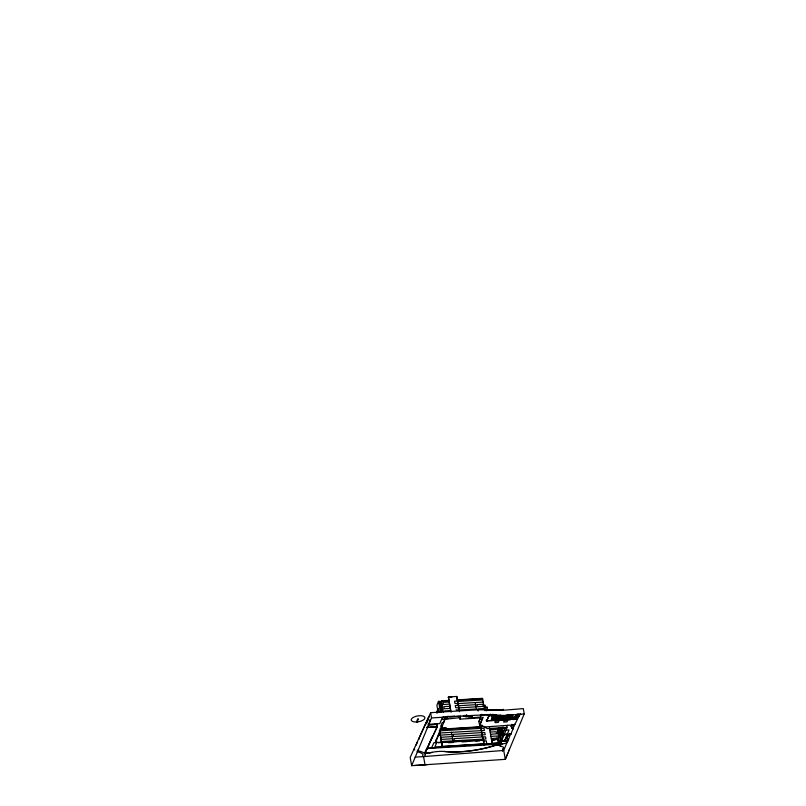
<?xml version="1.0" encoding="UTF-8"?>
<svg xmlns="http://www.w3.org/2000/svg" width="806" height="806" viewBox="0 0 806 806"><rect width="100%" height="100%" fill="white"/><g stroke="black" fill="none" stroke-linecap="round" stroke-linejoin="round"><path stroke-width="1.21" d="M417.155 742.366L417.155 742.346A26.296 10.327 -9.5 0 1 416.621 744.089M512.545 727.778L512.848 729.279L510.732 734.417L507.579 734.609L504.989 740.875L508.143 740.684L510.601 733.813L510.732 734.417M430.011 720.221L430.263 719.587L428.792 724.282L439.784 723.607L441.466 719.526L445.003 719.305L445.537 717.904M511.347 726.68L511.87 724.675L514.631 724.503L512.747 729.067L511.669 727.143M503.206 709.582L487.61 710.227M503.256 709.895L503.317 709.26M416.45 721.985L417.74 718.861L418.415 718.821L417.125 721.944M428.591 717.491L430.585 712.675L471.5 710.167A95.823 40.804 -10.1 0 1 487.136 709.844L505.634 710.096L523.296 708.595L524.232 713.864L505.302 759.343L411.665 765.68L410.194 757.459L428.55 717.28L418.596 739.213M426.485 722.881L429.276 716.111M426.434 723.828L428.218 719.496M441.013 710.157L442.162 707.376L442.544 709.512L441.386 712.292L439.431 701.291L438.494 701.341L436.892 705.24L438.091 711.97L439.018 711.91M436.55 712.534L438.293 708.414L438.676 710.549L438.091 711.97M439.965 704.283L441.376 700.847L448.771 700.394M436.61 712.857L437.96 709.582M440.016 704.605L441.436 701.17L448.821 700.716M437.285 713.048L438.192 710.862M440.247 705.885L441.396 703.104L441.779 705.24L440.63 708.021M426.374 749.127L424.712 753.157L425.356 754.587L424.53 756.502L415.12 757.136M444.58 710.912L450.574 710.549L448.408 696.968L456.79 696.455L459.511 711.738M431.996 736.966L427.22 748.532L500.264 744.059L507.155 727.395L487.358 728.604L481.978 725.612L479.651 725.753L478.895 721.471L480.316 718.035M436.288 726.559L437.245 724.251L427.805 724.826M442.333 718.257L443.441 716.987L441.819 719.506L442.595 717.854A8.967 3.818 -10.1 0 1 443.421 716.856M435.774 741.026L442.081 725.773L442.172 726.307L440.66 726.397L442.272 722.508L443.784 722.418M443.753 721.713L444.993 718.72L448.217 718.519M451.844 734.437L439.975 735.163L439.864 732.382L442.393 746.92L484.215 744.361L483.449 740.079L436.338 742.517M436.187 739.686L436.701 742.578L434.897 746.93L484.114 743.827M439.975 735.163L440.247 734.518M456.79 696.455L457.143 699.88L482.502 698.328L484.698 710.62M440.63 736.654L440.358 737.309L452.226 736.583M452.982 740.855L441.124 741.58L441.003 738.79M457.808 703.628L457.607 701.059L454.544 701.24L454.927 703.376L457.808 703.628L483.167 702.076M441.859 742.397L483.489 740.301L483.62 743.354M475.258 702.56L476.406 708.968L458.957 710.036L458.372 705.331L455.309 705.512L455.692 707.658L458.574 707.9L476.024 706.832M442.393 746.92L441.819 742.185M458.957 710.036L456.075 709.794M458.423 717.209L460.468 717.088L459.934 719.133L482.965 717.723L479.651 725.753M459.934 719.133L460.468 717.088M481.303 715.194L480.144 717.159L472.014 717.662L472.084 716.443L465.888 716.816L466.704 714.841M480.91 715.899L481.353 714.872A3.244 1.38 -10.1 0 1 481.645 714.469A3.355 1.431 -10.1 0 0 481.242 714.872M478.925 721.692L480.346 718.247M482.875 717.189L479.56 725.219L481.887 725.078L481.978 725.612M486.834 707.668L487.066 707.124L484.759 707.265M489.635 714.549L486.532 721.249L489.212 714.741M484.487 727.002L514.691 724.826L518.883 716.262M489.826 716.181L490.229 714.328M490.37 714.267L489.867 715.496L488.083 715.113A95.823 40.804 -10.1 0 0 472.437 715.446L431.522 717.945L411.665 765.68M496.103 714.872L495.64 715.99L491.751 716.564L492.698 714.257M482.875 739.183L454.383 740.764L454 738.628L482.562 736.885L485.555 736.855L485.937 738.991L482.875 739.183L480.567 726.216M508.465 718.579L491.408 719.446L492.164 717.34M483.449 740.079L483.227 740.623L480.749 726.73M492.577 718.186L493.383 715.99L492.577 718.186L507.599 716.937M491.408 719.446L493.695 719.264L493.312 720.433L493.161 719.577M493.322 719.335L510.581 718.277L494.078 718.589L499.186 718.176M495.267 717.008L512.777 714.841L495.347 716.836M495.539 715.95L495.982 714.872M494.914 717.884L492.436 718.247L494.894 717.934M484.215 744.361L483.922 745.056L483.832 744.522L492.224 744.119M490.854 728.392L490.622 728.936L505.181 728.04L505.09 727.506L502.168 734.578L501.544 731.052L503.206 727.012L502.309 729.329M498.541 719.446L498.259 720.131L498.118 719.305M492.295 744.553L492.587 743.847L498.813 743.464L498.048 739.193L491.6 740.11L494.068 739.958M499.126 727.858L497.836 730.992L498.209 733.138L499.942 728.946L500.989 734.82L499.831 734.891L498.158 739.243L498.783 742.769L500.425 738.8L499.801 735.274M503.337 719.164L498.219 719.889M500.325 731.082L498.592 735.274L498.974 737.409L500.707 733.218M508.123 718.378L494.118 718.478M500.012 717.179L508.868 716.826M509.211 715.738L501.13 716.494M498.813 743.464L500.586 739.173L499.831 734.891M503.831 734.528L503.941 735.173L502.198 735.274L505.181 728.04M501.755 739.102L503.357 735.203M506.571 727.435L507.468 725.269M510.49 718.227L511.054 716.645M500.264 744.059L501.352 740.825L508.072 740.845L501.423 741.258M510.4 719.466L511.014 718.267M486.905 720.695L510.541 719.617L511.034 718.428M512.797 714.993L511.054 719.345L510.903 718.489M494.501 720.826L494.229 719.274L511.659 718.922L511.961 718.186M512.797 719.486L517.482 719.204L512.797 719.486L513.674 717.36M501.493 741.097L504.526 740.905L507.115 734.639L504.082 734.82M504.193 733.641L504.304 734.286L507.337 734.095L509.06 729.914L506.037 730.095M504.989 740.875L507.508 734.185L510.631 734.034A8.785 3.738 -10.1 0 0 507.155 737.802A14.649 6.236 -10.1 0 0 508.163 739.656L508.223 739.636A14.589 6.216 -10.1 0 1 507.196 737.681L507.155 737.47M511.478 718.186L514.792 717.985L516.142 714.479L520.817 714.358L518.107 714.348M514.792 717.985L516.394 714.469L514.762 717.824M515.115 717.803L516.676 714.61M517.16 714.408L515.749 717.441L516.908 714.428M515.457 718.368L515.316 719.164M515.417 718.771L517.19 714.569M515.719 717.28L517.412 714.388M515.225 719.174L517.664 714.368M517.915 714.338L516.717 716.897L517.946 714.509M517.039 716.715L518.167 714.317M507.931 753.016L505.312 759.383L503.72 750.467L507.135 742.215L506.883 742.658A6.68 2.841 -10.1 0 1 502.571 743.918A2.831 1.209 -10.1 0 0 499.76 745.238A2.831 1.209 -10.1 0 0 501.201 746.427L501.141 746.104M507.992 740.422L506.873 742.548M518.792 716.262L520.243 714.368M518.983 716.252L516.938 716.373M520.142 714.368L524.232 713.864M508.737 751.091L509.543 749.127M422.495 756.633L423.029 754.557A17.561 6.901 -9.5 0 0 418.798 752.159L417.871 751.917A11.324 4.453 -9.5 0 1 417.004 751.645M428.57 724.937L436.832 724.433L437.235 726.871L424.712 753.509A19.656 7.728 -9.5 0 0 424.379 753.187M445.103 718.851L445.678 717.914A8.292 3.536 -10.1 0 1 446.715 716.997M445.557 718.065L445.577 717.38A8.292 3.536 -10.1 0 1 446.04 716.917M445.466 717.531L445.688 717.38A8.171 3.476 -10.1 0 1 446.141 716.927M415.705 745.5L416.108 744.956M481.686 714.509L481.565 714.62A3.355 1.431 -10.1 0 0 481.273 715.033M510.631 734.034L510.148 734.276A8.725 3.718 -10.1 0 0 507.196 737.681A8.785 3.738 -10.1 0 1 508.697 735.153L509.12 734.84A8.785 3.738 -10.1 0 1 510.651 733.994M424.53 756.502L503.72 750.467M502.551 743.787A2.881 1.229 -10.1 0 0 499.589 745.429A3.879 1.652 -10.1 0 0 494.773 745.459L494.088 745.691A61.689 26.266 -10.1 0 1 448.559 751.786L444.025 751.454A20.885 8.886 -10.1 0 0 432.207 752.29L431.452 752.451A13.148 5.602 -10.1 0 1 424.712 753.157L426.928 753.207A13.148 5.602 -10.1 0 0 431.472 752.562L432.228 752.391M499.589 745.429L499.609 745.53A3.879 1.652 -10.1 0 0 494.793 745.56L494.108 745.792A61.689 26.266 -10.1 0 1 448.579 751.887L444.025 751.454M495.66 717.894L512.777 714.841M489.716 715.567L491.368 715.305L491.61 716.635M493.292 715.96L498.37 715.305M493.322 716.111L500.828 715.285M506.954 714.851L509.11 714.509M520.636 714.317L504.274 715.436L489.776 715.154L491.267 715.265M500.395 716.343L503.397 716.131M505.412 715.909L511.669 715.426L511.951 717.038M500.667 717.38L505.271 716.977M427.271 764.622L414.838 765.488M494.038 718.428L498.995 718.035M448.237 697.402L451.823 697.18M457.204 700.202L482.562 698.651M449.053 701.996L443.058 702.369L443.441 704.504L449.436 704.132M457.425 701.482L482.794 699.93M449.819 706.278L443.824 706.64L444.207 708.776L450.191 708.414M458.191 705.764L475.641 704.696M483.55 704.212L477.041 704.605L477.414 706.741L483.932 706.348M482.925 705.351L485.212 705.21L486.23 710.922M484.769 707.487L485.353 707.456M484.315 708.484L477.797 708.887L478.18 711.023M488.879 710.469L503.377 709.582M449.617 716.433L454.544 716.131M464.417 715.527L466.886 715.375M444.741 717.058L447.209 716.907M449.547 716.816L460.639 716.141M463.238 715.93L466.805 715.758M480.366 714.932L486.673 714.489M489.504 714.509L487.197 714.841M460.558 717.622L445.083 719.254L435.421 742.658L435.321 742.125L436.6 742.044M468.326 718.075L474.381 717.713M511.679 715.637L509.17 715.577L509.271 716.091M517.835 715.365L515.266 716.836M501.241 716.584L511.76 715.94M519.145 716.091L517.351 716.524M508.636 717.159L500.032 717.34M486.34 720.181L486.874 721.229M503.125 719.345L510.964 718.871L503.297 718.932M486.915 720.907L510.541 719.617M426.575 727.304L437.205 726.659L424.802 753.61L426.928 753.207M426.616 727.516L437.235 726.871M440.227 728.312L446.292 727.939L440.358 728.574M440.157 729.218L484.346 726.508M440.217 729.531L480.809 727.052M439.22 730.891L481.041 728.332L484.033 728.312L484.416 730.448L439.592 733.027M489.796 729.954L495.791 729.591M490.179 732.1L496.164 731.727L496.546 733.863L490.562 734.236M440.741 739.445L452.609 738.719M490.935 736.372L496.929 736.009L497.312 738.145L491.317 738.508M436.701 742.578L433.91 742.749L431.553 747.837M438.182 742.749L441.678 742.538M491.862 739.787L497.745 739.424L498.37 742.951L492.496 743.313L491.831 739.576M500.586 739.173L502.329 739.062L500.445 728.483M448.529 742.749L453.274 742.457L451.461 732.301M462.009 741.923L467.006 741.621M475.742 741.087L479.479 740.855M483.197 740.996L486.26 740.815L486.895 744.341M504.919 740.452L508.062 740.261M442.534 746.558L498.964 743.102M429.346 747.968L436.53 747.525M442.756 747.152L448.982 746.769M455.209 746.386L462.684 745.933M468.911 745.55L475.127 745.167M495.64 743.908L500.194 743.636M507.175 718.539L493.705 719.486M493.141 714.549L494.491 714.559M494.562 714.67L490.773 714.579M414.042 749.096L414.546 749.59A17.188 6.75 -9.5 0 0 414.747 749.963M512.243 727.868L512.888 728.715M512.294 727.848L511.739 727.344M418.556 739.001L418.777 739.515M512.707 728.312L514.571 724.211L514.691 724.826M511.558 727.284L511.86 724.372M511.286 726.357L511.467 727.083L511.256 725.823M517.774 715.053L518.057 716.665L495.599 718.035L495.337 716.584M511.216 716.736L511.659 718.922M512.707 727.969L512.888 729.047M512.445 727.697L512.505 728.352M512.243 727.536L512.304 728.191M511.891 727.183L512.112 728.02M511.739 727.002L511.941 727.848M511.407 726.438L511.669 727.475M507.377 717.602L507.629 719.002M507.216 733.46L507.337 734.095M502.994 718.65L503.317 719.849M500.385 715.436L495.972 715.98L495.871 715.426M504.415 740.271L504.526 740.905M501.926 727.193L502.601 730.931M500.123 718.116L500.304 719.154M501.926 728.574L502.309 730.71M501.433 731.002L502.198 735.274M495.448 715.446L495.64 715.99M497.01 728.553L498.773 738.427M493.262 715.799L493.363 716.353M491.992 716L492.093 716.564M491.66 716.05L491.751 716.564M487.066 707.124L487.67 710.549M489.413 727.818L492.093 743.374M486.34 720.161L486.532 721.249M480.91 715.224L480.94 716.06M471.651 715.627L472.014 717.662M465.888 716.816L465.626 716.02M448.408 696.968L451.138 712.252M444.993 718.72L445.003 719.305M441.376 700.847L443.411 712.272M438.494 701.341L440.378 711.93M430.585 712.675L431.522 717.945M426.787 748.129L426.979 749.167M423.553 756.562L425.014 764.773M481.716 714.479A3.355 1.431 -10.1 0 1 481.887 714.348M424.752 753.721A19.656 7.728 -9.5 0 0 419.604 751.192A9.209 3.617 -9.5 0 1 417.286 750.104M501.161 746.457A4.594 1.955 -10.1 0 1 503.438 748.492M447.39 716.564A8.292 3.536 -10.1 0 1 448.156 716.151M480.698 719.365A5.561 1.32 86.5 0 1 480.779 719.174M481.797 732.604L484.799 732.583L485.182 734.719L453.617 736.493L453.244 734.357L481.797 732.604M495.539 721.179L494.955 722.619L498.38 722.408L498.974 720.967L495.539 721.179M504.213 720.655L503.619 722.085L507.045 721.874L507.639 720.443L504.213 720.655M503.438 748.17L502.45 750.88L503.438 748.17M417.679 721.894L415.916 722.005A6.962 2.962 -10.1 0 1 413.085 717.501A6.962 2.962 -10.1 0 1 424.47 716.806A6.962 2.962 -10.1 0 1 417.679 721.894"/></g></svg>
